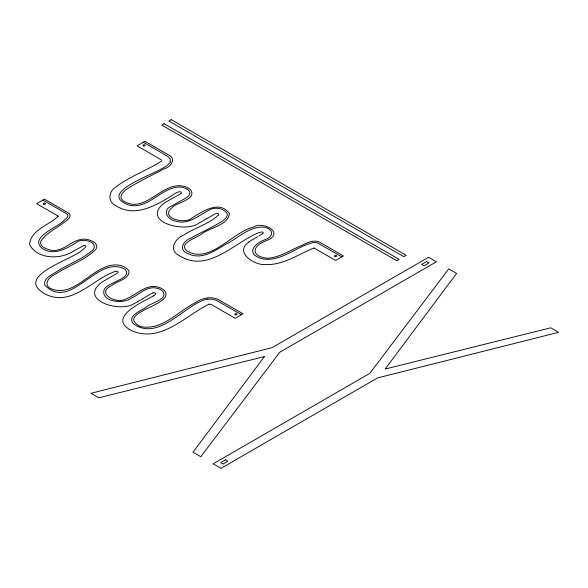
<?xml version="1.0" encoding="UTF-8"?>
<svg xmlns="http://www.w3.org/2000/svg" width="588" height="588" viewBox="0 0 588 588"><rect width="100%" height="100%" fill="white"/><g stroke="black" fill="none" stroke-linecap="round" stroke-linejoin="round"><path stroke-width="0.88" d="M170.285 161.825L170.248 159.076L168.065 156.592L143.34 142.222M218.538 214.914C209.585 223.815 194.606 227.828 183.654 235.09C174.585 238.765 167.992 250.569 179.752 255.905C207.057 272.817 232.797 244.41 256.118 233.804A27.305 15.766 0 0 1 258.874 232.694L260.822 232.142A5.777 3.337 0 0 1 261.226 232.062A1.455 0.845 0 0 1 262.946 232.326A1.455 0.845 0 0 1 262.946 233.355M161.494 160.965L161.193 161.23A14.891 8.599 0 0 1 160.818 161.516C146.228 170.799 129.433 176.466 115.704 187.153C108.758 191.071 107.428 201.618 115.307 205.293C135.424 219.037 158.657 203.985 175.988 192.938A16.552 9.555 0 0 1 178.245 192.011L178.407 191.967A1.749 1.007 0 0 1 180.714 191.923A1.749 1.007 0 0 1 181.082 193.246M58.19 216.2C49.032 225.336 30.745 229.827 29.54 244.439C36.243 257.875 55.809 259.411 68.48 253.781A46.592 26.901 0 0 0 71.368 252.37L83.415 245.703M262.814 233.465L258.845 236.016M248.849 242.072C234.009 252.009 254.244 265.431 265.034 264.549C282.901 265.555 298.057 254.339 313.933 248.011M153.578 295.845C142.494 302.173 105.524 318.012 132.351 330.971C160.531 342.951 185.029 316.366 207.998 304.606A14.891 8.599 0 0 1 208.453 304.408L208.975 304.202M206.41 218.854L215.73 213.598A1.867 1.08 0 0 1 217.913 213.628A1.867 1.08 0 0 1 218.56 214.833M206.219 218.979L201.243 221.882A57.44 33.163 0 0 1 198.509 223.293C186.418 233.061 141.62 222.712 163.001 203.97A50.546 29.18 0 0 1 165.581 202.228L180.009 194.106A10.158 5.865 0 0 0 181.067 193.268M265.269 239.544C273.413 236.971 273.957 229.401 265.166 227.387C250.26 225.138 238.206 238.258 225.843 244.24C215.164 250.495 202.015 260.072 189.189 254.067C177.664 250.628 182.67 240.926 191.409 237.831C201.236 232.164 211.783 227.799 221.375 221.727C223.881 219.861 228.511 217.2 227.1 213.415C223.212 208.027 215.171 206.8 209.446 209.931C199.06 215.083 188.601 225.086 176.01 221.213C167.477 219.912 161.406 210.313 171.696 205.947A54.008 31.179 0 0 1 172.49 205.44L181.582 200.427M264.835 239.786C253.876 243.741 245.762 253.604 261.425 258.602C278.05 262.483 292.67 249.724 307.436 244.387A49.318 28.474 0 0 1 308.377 244.005L313.757 242.388L317.101 242.697L341.885 256.846M257.684 236.677L251.282 240.396A46.592 26.901 0 0 0 248.842 242.072M182.265 200.06C185.345 198.435 191.989 195.209 189.395 191.313A11.076 6.394 0 0 0 187.035 189.101M137.489 301.857L151.564 293.522A10.158 5.865 0 0 1 153.005 292.912M115.616 271.266C92.691 278.8 71.442 308.112 44.6 293.721C13.458 275.794 73.926 259.301 82.798 249.584A27.305 15.766 0 0 0 84.723 247.989L85.679 246.864A5.777 3.337 0 0 0 85.811 246.637A1.455 0.845 0 0 0 85.356 245.637A1.455 0.845 0 0 0 83.577 245.637M207.468 299.138L212.231 299.16L216.538 300.424L241.418 314.69M209.078 304.172L209.96 304.121M210.497 304.216L210.519 304.224A5.843 3.374 0 0 1 211.246 304.533L211.29 304.555A9.21 5.321 0 0 1 211.548 304.68L235.156 318.306L242.984 313.786L219.493 300.225C211.93 295.764 202.338 297.726 195.488 302.614C178.046 311.317 161.259 331.507 140.135 326.384C113.8 312.279 178.061 304.68 163.964 290.149A13.987 8.078 0 0 0 162.663 289.127L161.141 288.245A12.15 7.012 0 0 0 159.172 287.444C146.331 282.835 136.445 295.36 125.325 299.241C116.262 304.319 95.043 293.118 112.043 285.327C116.99 280.836 129.581 279.388 129.022 271.009C125.648 266.166 119.019 264.431 113.374 265.004C91.853 267.143 75.117 296.631 52.817 289.384C41.917 285.981 48.231 277.022 55.801 273.92C68.855 265.32 84.694 260.499 95.888 249.341C99.6 243.954 91.875 240.492 87.634 239.551C80.813 237.817 74.294 241.425 68.7 244.924C63.107 248.474 56.441 251.826 49.657 249.907C45.871 248.746 39.322 246.534 40.785 241.411C46.143 232.885 56.11 228.732 63.776 222.58C66.716 220.743 73.64 215.605 67.936 212.724L44.445 199.163L36.61 203.683L58.234 216.163M313.999 247.989L335.623 260.469L343.451 255.949L319.96 242.381C313.088 238.625 305.635 243.902 299.336 246.453C289.12 250.973 279.182 257.456 267.775 258.235C251.26 256.89 250.958 246.151 266.54 240.617C285.672 232.929 262.785 220.574 252.98 227.284C232.084 232.451 209.71 264.247 187.182 251.113C177.333 243.572 197.23 237.471 201.434 234.193C208.395 228.181 229.349 224.851 229.313 213.238C218.993 199.802 202.221 211.658 191.578 218.295C185.264 224.3 159.613 218.376 171.792 207.858C176.055 202.39 197.517 199.575 190.541 189.711A12.15 7.012 0 0 0 189.152 188.572L187.616 187.69A13.987 8.078 0 0 0 185.859 186.94C163.111 178.605 145.53 215.715 123.098 200.699C116.321 194.922 127.522 188.557 131.962 185.911C142.443 179.656 153.556 174.585 164.265 168.741C170.689 167.352 176.834 158.392 168.403 154.879L144.905 141.318L137.077 145.839L160.678 159.473A9.21 5.321 0 0 1 160.906 159.62L160.943 159.642A5.843 3.374 0 0 1 161.487 160.061M187.006 189.115L186.058 188.601A12.23 7.063 0 0 0 184.14 187.844L183.677 187.697A25.409 14.671 0 0 0 181.729 187.175C162.053 185.213 148.455 211.092 127.912 204.734C95.425 191.644 161.222 172.879 168.506 164.118A9.989 5.762 0 0 0 170.358 161.832M42.88 200.067L66.282 213.576C69.678 214.87 67.238 218.119 65.128 219.412A49.318 28.474 0 0 1 64.46 219.956C59.608 226.674 29.282 236.824 41.594 247.952C53.265 256.544 66.753 248.592 77.057 242.058C82.401 237.78 99.6 241.991 92.757 250.172C82.371 259.095 69.178 263.894 57.602 271.017C52.905 274.464 43.1 277.801 44.732 285.129C71.31 312.301 97.167 253.524 125.141 269.377C133.131 278.425 107.479 282.24 104.252 289.414C99.945 302.085 123.715 304.224 131.05 298.322A54.008 31.179 0 0 0 131.918 297.866C139.643 294.221 147.073 285.886 156.459 288.12A11.076 6.394 0 0 1 160.23 289.465L161.09 290.031A12.23 7.063 0 0 1 162.406 291.141L162.663 291.405A25.409 14.671 0 0 1 163.567 292.53C166.963 300.152 148.514 303.606 145.875 307.48C140.899 310.795 127.104 315.822 133.153 323.598C157.334 341.334 181.854 308.266 203.499 300.167A9.989 5.762 0 0 1 207.454 299.094M115.66 271.266A1.867 1.08 0 0 1 117.74 271.641A1.867 1.08 0 0 1 117.784 272.898L103.451 281.262A57.44 33.163 0 0 0 101.004 282.843C78.549 300.703 121.547 313.184 134.476 303.342A50.546 29.18 0 0 0 137.489 301.857M153.049 292.905A1.749 1.007 0 0 1 155.335 293.118A1.749 1.007 0 0 1 155.254 294.448L155.195 294.514A16.552 9.555 0 0 1 153.564 295.837M264.431 356.563L192.989 452.187L200.824 456.707L279.807 352.205L436.421 261.785L428.593 257.265L271.972 347.684L90.971 393.284L98.799 397.804L264.431 356.563M456.582 273.42L385.14 369.043L550.772 327.803L558.6 332.323L377.599 377.922L220.978 468.342L213.15 463.822L369.764 373.402L448.747 268.9L456.582 273.42M164.177 123.723L161.825 125.075L396.753 260.712L399.105 259.352L164.177 123.723M171.218 119.658L168.866 121.01L403.794 256.647L406.139 255.288L171.218 119.658M426.476 261.609L421.655 264.394L424.066 265.791L428.887 263.005L426.476 261.609M225.505 459.816L220.684 462.602L223.095 463.998L227.916 461.212L225.505 459.816M143.575 145.942A1.11 0.639 0 0 0 145.236 145.39A1.11 0.639 0 0 0 143.575 144.832A1.11 0.639 0 0 0 143.575 145.942M334.998 256.478A1.11 0.639 0 0 0 336.726 255.993A1.11 0.639 0 0 0 335.138 255.368A1.11 0.639 0 0 0 334.998 256.478M235.384 314.793A1.11 0.639 0 0 0 237.045 314.242A1.11 0.639 0 0 0 235.384 313.683A1.11 0.639 0 0 0 235.384 314.793M43.887 204.234A1.11 0.639 0 0 0 45.548 203.683A1.11 0.639 0 0 0 43.887 203.132A1.11 0.639 0 0 0 43.887 204.234"/></g></svg>
